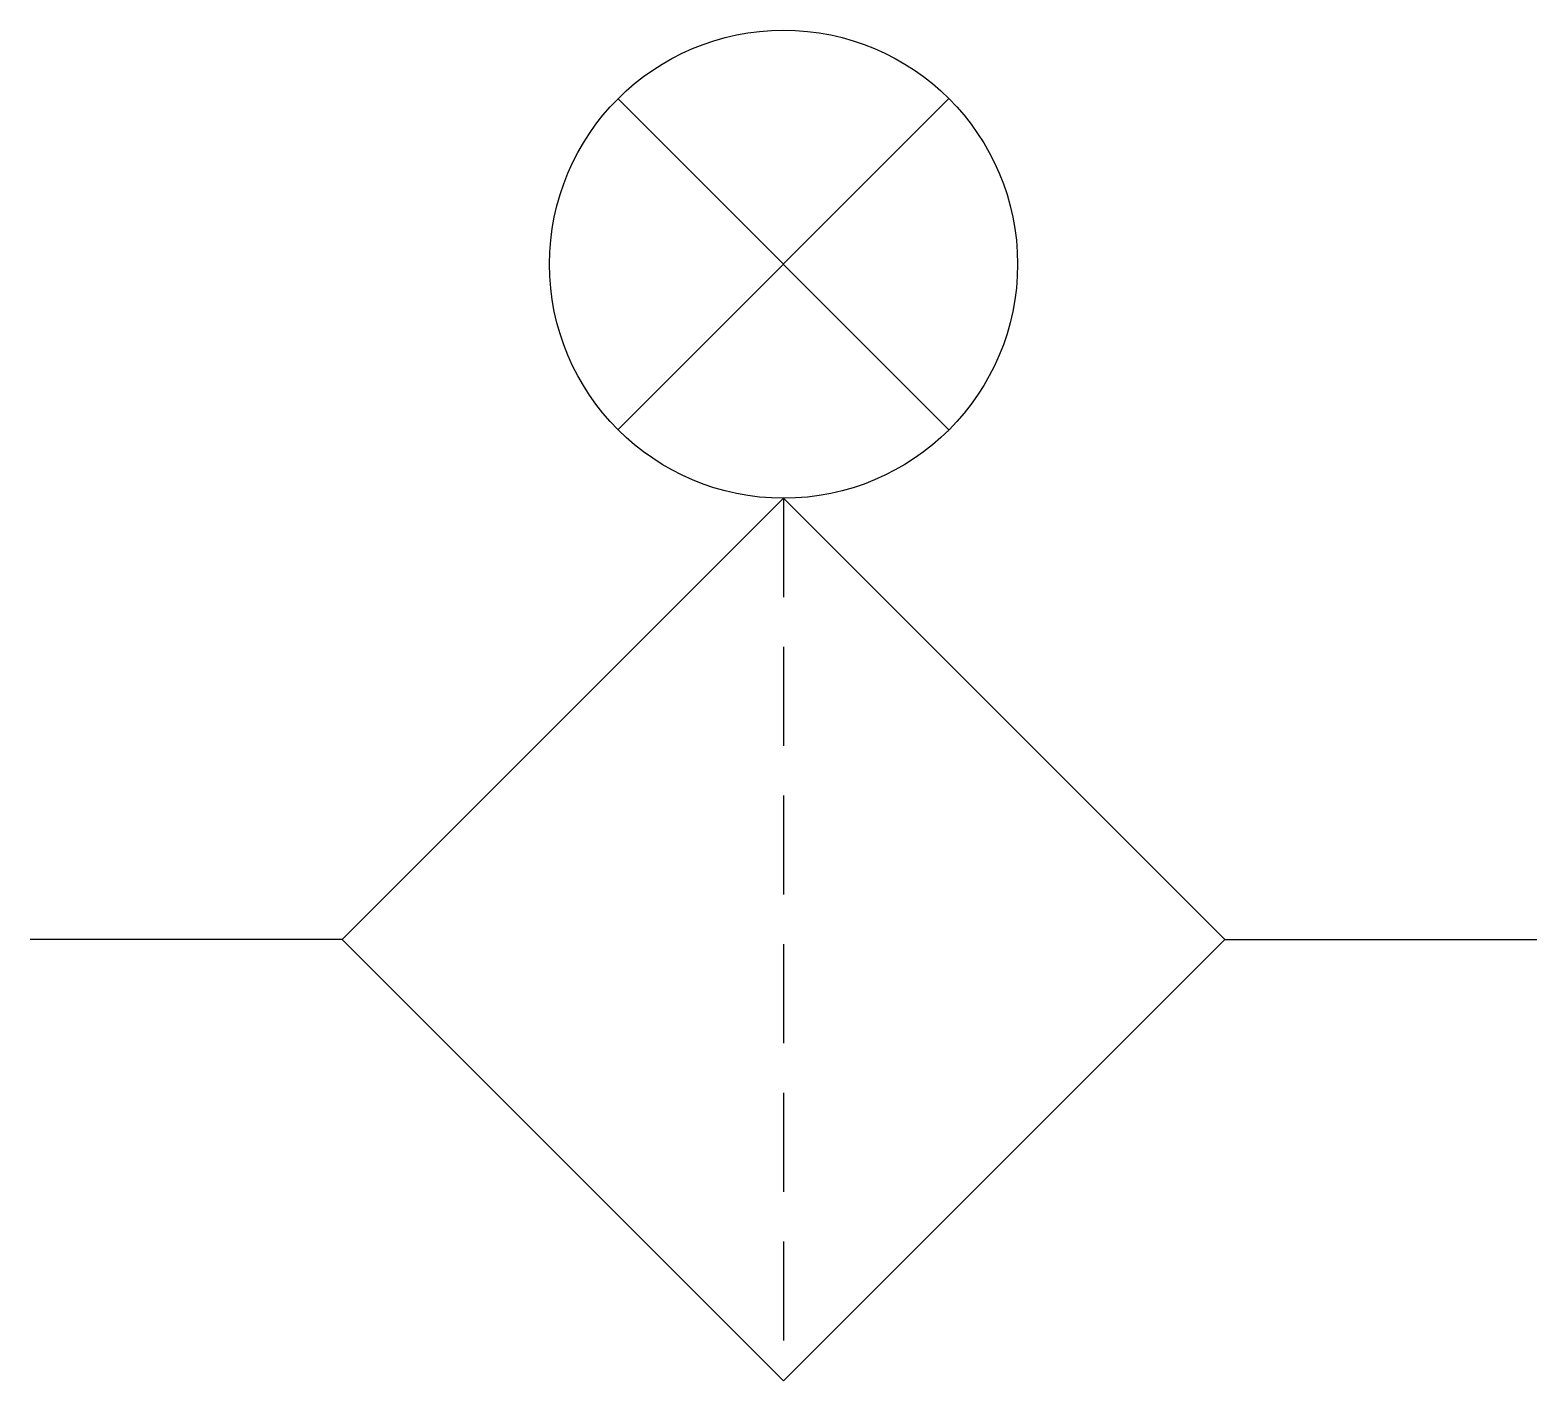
# Model space of a CAD drawing. Header units: millimetres. Extents: x -30.6 to -11.3, y -25.9 to -8.6.
import ezdxf

# ---------------------------------------------------------------- set-up
doc = ezdxf.new("R2010")
doc.units = ezdxf.units.MM
doc.header["$LTSCALE"] = 0.1
doc.linetypes.add('DASHED', pattern=[19.05, 12.7, -6.35])

msp = doc.modelspace()

# ---------------------------------------------------------------- linework, layer by layer
for p, q in [((-23.037, -13.684), (-18.794, -9.441)), ((-18.794, -13.684), (-23.037, -9.441)), ((-20.915, -14.563), (-26.572, -20.22)), ((-15.259, -20.22), (-20.915, -14.563)), ((-26.572, -20.22), (-30.572, -20.22)), ((-26.572, -20.22), (-20.915, -25.876)), ((-20.915, -25.876), (-15.259, -20.22)), ((-15.259, -20.22), (-11.259, -20.22))]:
    msp.add_line(p, q)
at = {"linetype": 'DASHED'}
msp.add_line((-20.915, -14.563), (-20.915, -25.876), dxfattribs=at)
msp.add_circle((-20.915, -11.563), 3)

doc.saveas('drawing.dxf')
